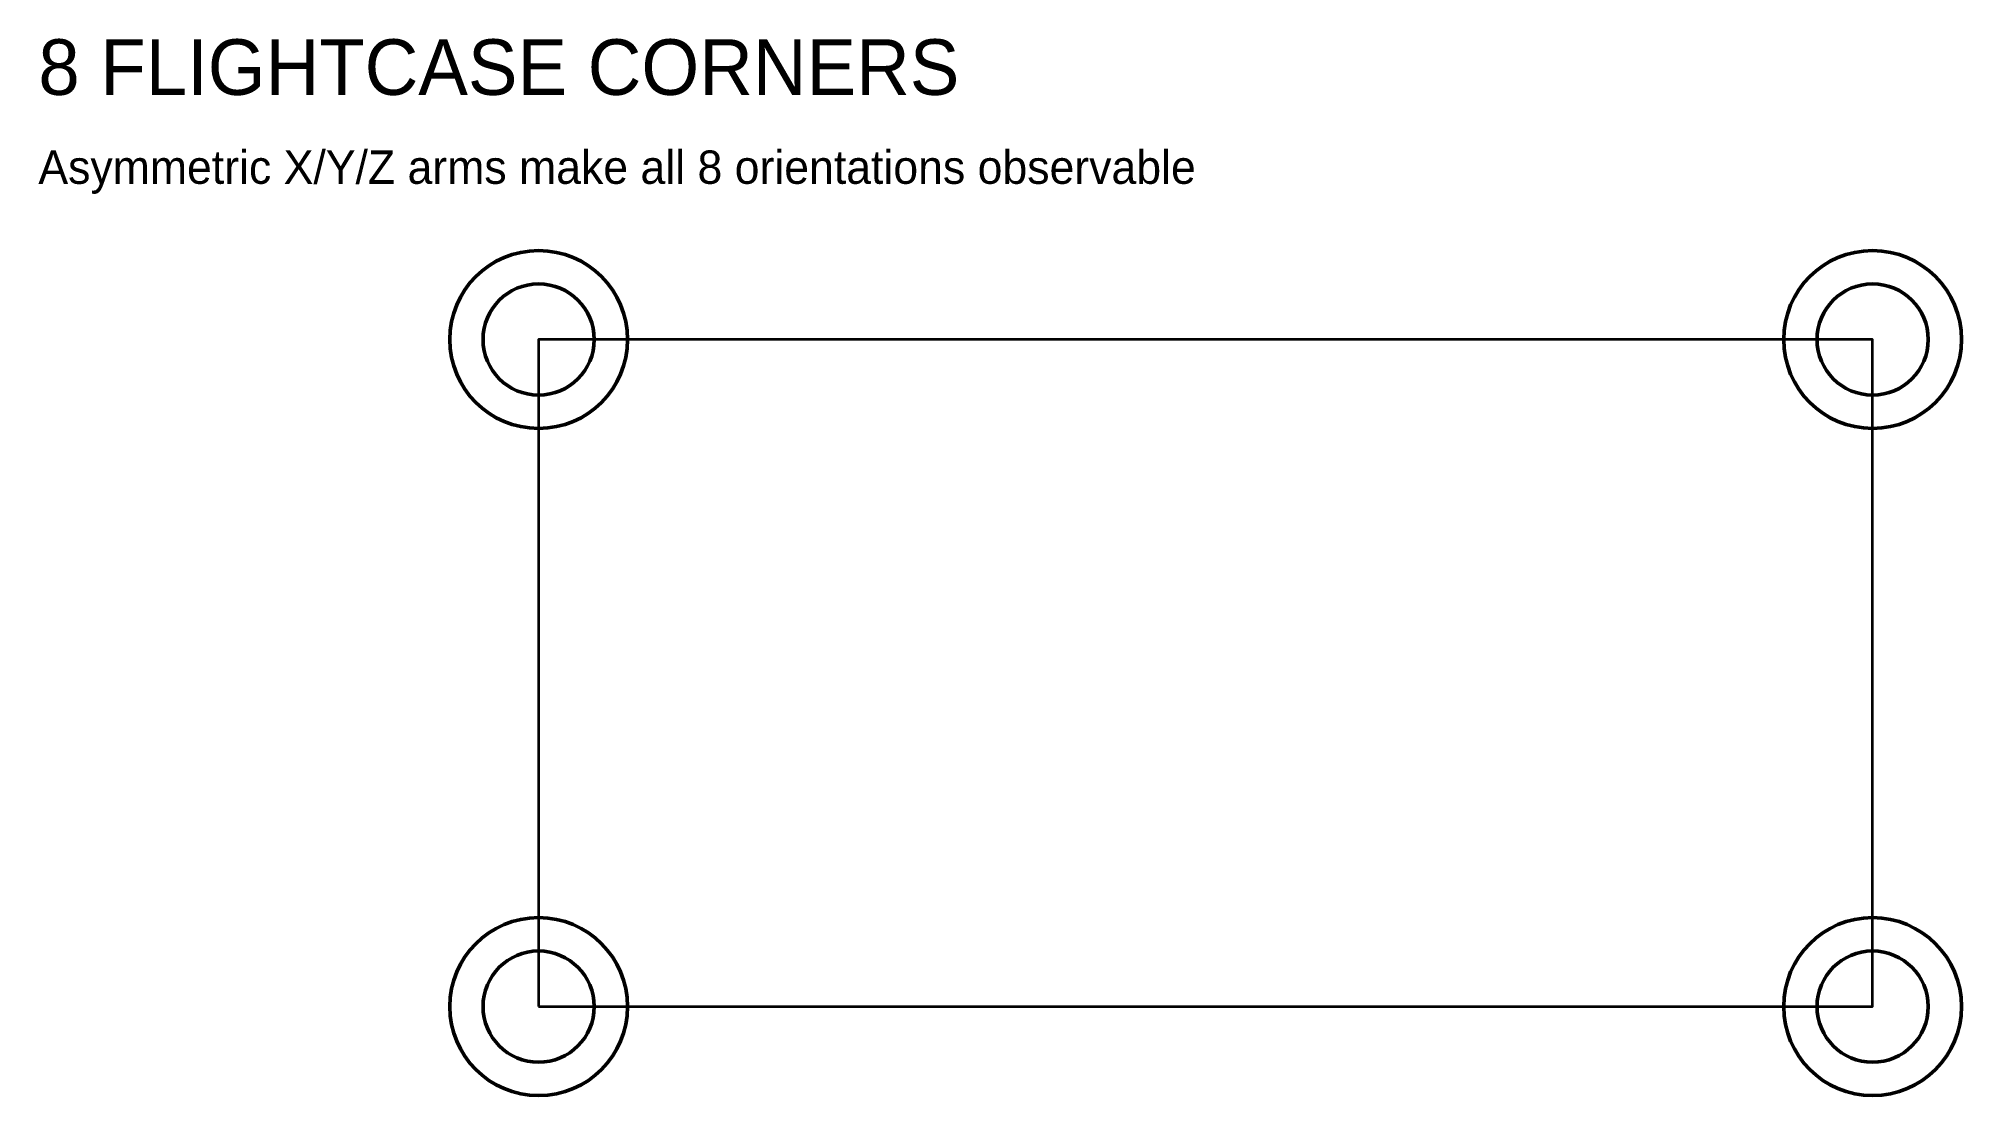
# Model space of a CAD drawing. Header units: millimetres. Extents: x -105 to 68, y -8 to 87.
import ezdxf

# ---------------------------------------------------------------- set-up
doc = ezdxf.new("R2010")
doc.units = ezdxf.units.MM
for name, color, linetype, lineweight in [('CASE', 8, 'Continuous', 35), ('CORNER', 3, 'Continuous', 50), ('REAR', 5, 'Continuous', 50)]:
    doc.layers.add(name, color=color, linetype=linetype, lineweight=lineweight)
doc.layers.add('TEXT', color=7, linetype='Continuous')

msp = doc.modelspace()

# ---------------------------------------------------------------- linework, layer by layer
at = {"layer": 'CASE'}
msp.add_lwpolyline([(-60, 0), (60, 0), (60, 60), (-60, 60)], close=True, dxfattribs=at)
at = {"layer": 'CORNER'}
for centre in [(-60, 60), (60, 60), (-60, 0), (60, 0)]:
    msp.add_circle(centre, 5, dxfattribs=at)
at = {"layer": 'REAR'}
for centre in [(-60, 60), (60, 60), (-60, 0), (60, 0)]:
    msp.add_circle(centre, 8, dxfattribs=at)

# ---------------------------------------------------------------- texts
at = {"layer": 'TEXT'}
for s, height, p in [('8 FLIGHTCASE CORNERS', 5, (-105, 82)), ('Asymmetric X/Y/Z arms make all 8 orientations observable', 3, (-105, 74))]:
    msp.add_text(s, height=height, dxfattribs=at).set_placement(p)

doc.saveas('drawing.dxf')
